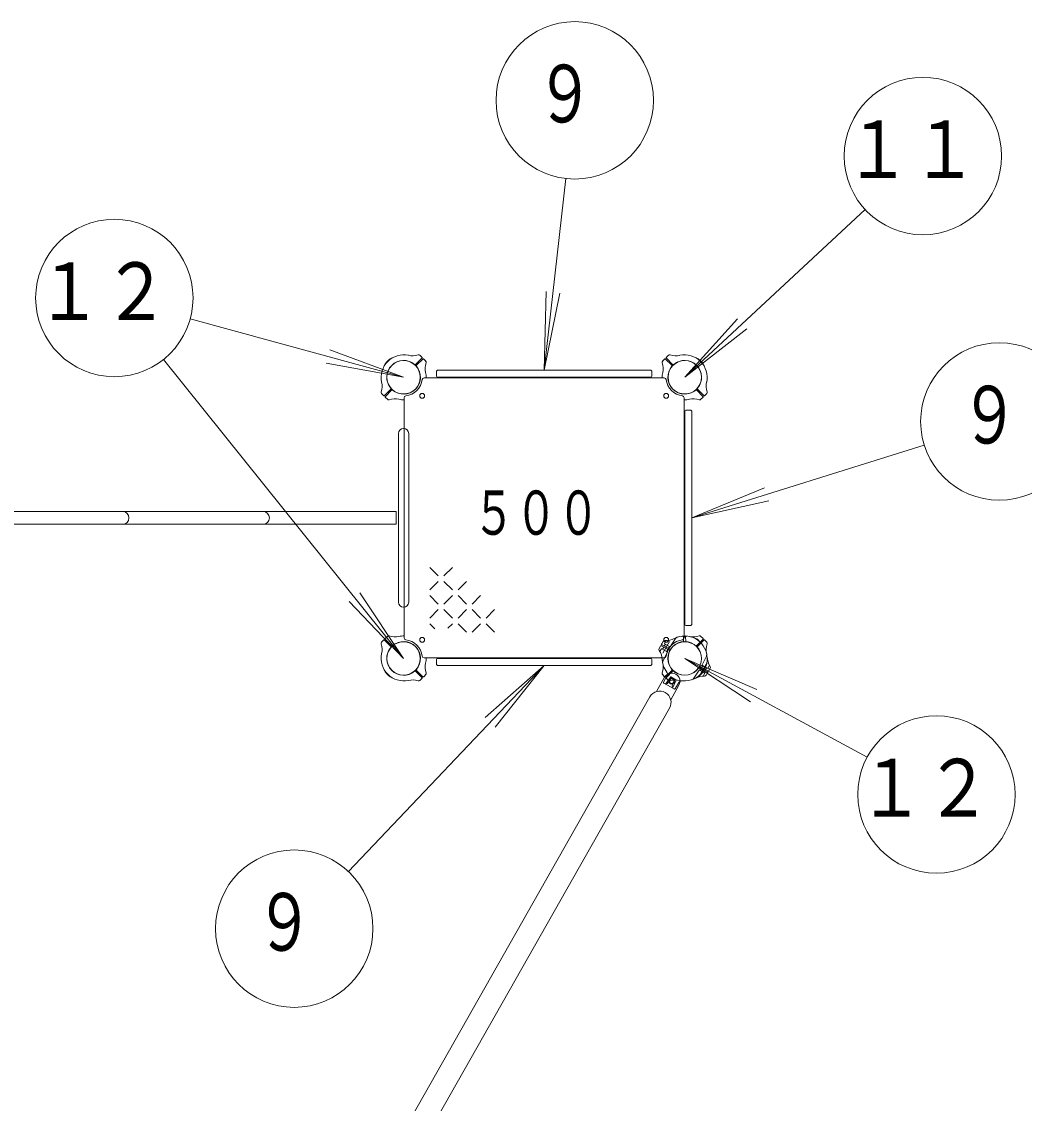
# Model space of a CAD drawing. Units: millimetres on the paper, scale 1:70. Extents: x 0 to 420, y -297 to 594.
# Drawn here: x 123.42 to 161.64, y 403.16 to 444.39 of the extents above; entities that cross this region are included whole.
import ezdxf
from ezdxf.enums import TextEntityAlignment as Align

# ---------------------------------------------------------------- set-up
doc = ezdxf.new("R2010")
doc.units = ezdxf.units.MM
doc.linetypes.add('USER1', pattern=[50.8, 31.75, -6.35, 6.35, -6.35])
doc.linetypes.add('USER3', pattern=[19.05, 12.7, -6.35])
doc.layers.add('LY_3', color=7, linetype='Continuous', lineweight=18)
doc.styles.add('ＭＳ ゴシック', font='')
doc.styles.get('ＭＳ ゴシック').set_extended_font_data('MS Gothic')

msp = doc.modelspace()

# ---------------------------------------------------------------- linework, layer by layer
at = {"layer": 'LY_3'}
for p, q in [((144.164, 438.41), (143.336, 431.106)), ((155.574, 437.227), (148.693, 430.835)), ((143.336, 431.106), (143.413, 434.105)), ((143.336, 431.106), (143.932, 434.046)), ((129.844, 433.065), (137.978, 430.835)), ((148.693, 430.835), (150.705, 433.06)), ((148.693, 430.835), (151.06, 432.677)), ((137.978, 430.835), (135.165, 431.877)), ((128.829, 431.519), (137.978, 420.121)), ((137.978, 430.835), (135.027, 431.373)), ((157.825, 428.254), (148.964, 425.478)), ((148.964, 425.478), (151.738, 426.621)), ((148.964, 425.478), (151.894, 426.122)), ((139.301, 423.265), (138.98, 423.586)), ((139.837, 423.586), (139.516, 423.265)), ((139.301, 423.051), (138.98, 422.729)), ((139.837, 422.729), (139.516, 423.051)), ((140.373, 423.051), (140.051, 422.729)), ((137.978, 420.121), (136.312, 422.615)), ((137.978, 420.121), (135.904, 422.288)), ((139.301, 422.194), (138.98, 422.515)), ((139.837, 422.515), (139.516, 422.194)), ((140.373, 422.194), (140.051, 422.515)), ((140.908, 422.515), (140.587, 422.194)), ((139.301, 421.979), (138.98, 421.658)), ((139.837, 421.658), (139.516, 421.979)), ((140.373, 421.979), (140.051, 421.658)), ((140.908, 421.658), (140.587, 421.979)), ((141.444, 421.979), (141.123, 421.658)), ((139.171, 421.253), (138.98, 421.444)), ((139.837, 421.444), (139.666, 421.273)), ((140.373, 421.122), (140.051, 421.444)), ((140.908, 421.444), (140.587, 421.122)), ((141.444, 421.122), (141.123, 421.444)), ((135.875, 411.996), (143.336, 419.849)), ((143.336, 419.849), (141.087, 417.863)), ((143.336, 419.849), (141.467, 417.503)), ((148.693, 420.121), (151.198, 418.47)), ((148.693, 420.121), (151.446, 418.93)), ((155.651, 416.361), (148.693, 420.121))]:
    msp.add_line(p, q, dxfattribs=at)
at = {"layer": 'LY_3', "lineweight": 9}
for p, q in [((138.674, 431.603), (138.592, 431.679)), ((147.997, 431.603), (148.079, 431.679)), ((137.28, 431.332), (137.278, 431.333)), ((137.482, 431.534), (137.48, 431.535)), ((138.437, 431.324), (138.675, 431.562)), ((138.467, 431.293), (138.705, 431.531)), ((138.746, 431.53), (138.823, 431.448)), ((147.925, 431.53), (147.848, 431.448)), ((148.204, 431.293), (147.966, 431.531)), ((148.234, 431.324), (147.996, 431.562)), ((149.189, 431.534), (149.191, 431.535)), ((149.391, 431.332), (149.393, 431.333)), ((139.228, 431.035), (139.228, 430.906)), ((147.371, 431.106), (139.3, 431.106)), ((147.443, 431.035), (147.443, 430.906)), ((143.336, 430.813), (138.759, 430.813)), ((147.371, 430.835), (139.3, 430.835)), ((143.336, 430.813), (147.912, 430.813)), ((137.211, 430.139), (137.14, 430.215)), ((137.49, 430.377), (137.252, 430.139)), ((137.52, 430.346), (137.282, 430.108)), ((137.283, 430.067), (137.359, 429.996)), ((138, 425.478), (138, 430.055)), ((148.671, 425.478), (148.671, 430.055)), ((149.151, 430.346), (149.389, 430.108)), ((149.181, 430.377), (149.419, 430.139)), ((149.388, 430.067), (149.312, 429.996)), ((149.46, 430.139), (149.531, 430.215)), ((148.693, 421.442), (148.693, 429.513)), ((148.893, 429.585), (148.764, 429.585)), ((148.964, 421.442), (148.964, 429.513)), ((137.784, 422.263), (137.784, 428.692)), ((138.173, 422.263), (138.173, 428.692)), ((137.693, 425.721), (106.121, 425.721)), ((137.693, 425.721), (137.693, 425.235)), ((137.693, 425.235), (106.121, 425.235)), ((138, 425.478), (138, 420.901)), ((148.671, 425.478), (148.671, 420.901)), ((148.893, 421.371), (148.764, 421.371)), ((137.283, 420.888), (137.359, 420.959)), ((149.388, 420.888), (149.312, 420.959)), ((137.211, 420.816), (137.14, 420.74)), ((137.49, 420.579), (137.252, 420.817)), ((137.52, 420.609), (137.282, 420.847)), ((147.768, 420.587), (147.719, 420.495)), ((148.1, 420.432), (147.807, 420.598)), ((147.818, 420.676), (147.877, 420.771)), ((148.121, 420.47), (147.828, 420.636)), ((148.985, 420.926), (148.987, 420.928)), ((149.151, 420.609), (149.389, 420.847)), ((149.181, 420.579), (149.419, 420.817)), ((149.234, 420.785), (149.235, 420.787)), ((149.46, 420.816), (149.531, 420.74)), ((143.336, 420.142), (138.759, 420.142)), ((143.336, 420.142), (147.912, 420.142)), ((139.228, 419.921), (139.228, 420.049)), ((139.3, 420.121), (147.371, 420.121)), ((139.3, 419.849), (147.371, 419.849)), ((147.443, 419.921), (147.443, 420.049)), ((149.265, 419.772), (149.557, 419.606)), ((149.322, 419.739), (149.28, 419.664)), ((149.286, 419.809), (149.578, 419.643)), ((149.618, 419.654), (149.666, 419.747)), ((137.28, 419.624), (137.278, 419.622)), ((137.482, 419.422), (137.48, 419.42)), ((138.437, 419.632), (138.675, 419.394)), ((138.467, 419.662), (138.705, 419.424)), ((138.674, 419.353), (138.592, 419.276)), ((138.746, 419.425), (138.823, 419.507)), ((147.614, 418.856), (147.926, 419.406)), ((147.925, 419.425), (147.848, 419.507)), ((147.889, 419.212), (148.017, 419.458)), ((148.204, 419.662), (147.966, 419.424)), ((148.234, 419.632), (147.996, 419.394)), ((147.997, 419.353), (148.079, 419.276)), ((149.242, 419.678), (149.044, 419.368)), ((149.189, 419.422), (149.191, 419.42)), ((149.251, 419.68), (149.457, 419.564)), ((149.391, 419.624), (149.393, 419.622)), ((149.46, 419.554), (149.415, 419.464)), ((149.471, 419.654), (149.429, 419.58)), ((149.567, 419.566), (149.509, 419.47)), ((147.9, 419.174), (148.287, 418.955)), ((148.161, 418.546), (148.473, 419.096)), ((148.325, 418.965), (148.47, 419.2)), ((138.061, 402.255), (147.365, 418.656)), ((138.812, 401.828), (148.117, 418.23))]:
    msp.add_line(p, q, dxfattribs=at)
at = {"layer": 'LY_3', "linetype": 'USER3'}
for p, q in [((148.644, 420.942), (148.611, 420.974)), ((148.729, 420.943), (148.761, 420.975)), ((147.893, 420.55), (147.851, 420.475)), ((147.914, 420.587), (147.957, 420.661)), ((147.925, 420.687), (147.97, 420.777)), ((148.134, 420.561), (147.928, 420.677)), ((148.063, 420.502), (148.106, 420.577)), ((148.143, 420.563), (148.342, 420.874)), ((148.644, 420.942), (148.729, 420.943)), ((148.645, 420.762), (148.644, 420.942)), ((148.731, 420.762), (148.729, 420.943)), ((147.813, 420.489), (147.759, 420.404)), ((148.028, 420.374), (147.823, 420.491)), ((148.031, 420.365), (147.866, 420.036)), ((148.042, 420.465), (148, 420.39)), ((149.354, 419.876), (149.519, 420.206)), ((149.343, 419.776), (149.385, 419.851)), ((149.357, 419.867), (149.563, 419.75)), ((149.492, 419.692), (149.535, 419.766)), ((149.572, 419.753), (149.627, 419.837)), ((148.15, 419.411), (147.959, 419.141)), ((148.193, 419.386), (148.039, 419.169)), ((148.359, 419.3), (148.159, 419.413)), ((148.211, 419.071), (148.319, 419.315)), ((147.998, 419.185), (148.03, 419.167)), ((148.246, 419.044), (148.214, 419.062)), ((148.362, 419.291), (148.228, 418.988))]:
    msp.add_line(p, q, dxfattribs=at)
at = {"layer": 'LY_3', "linetype": 'USER1'}
for p, q in [((147.864, 420.325), (148.115, 420.767)), ((149.293, 419.515), (149.544, 419.957))]:
    msp.add_line(p, q, dxfattribs=at)
at = {"layer": 'LY_3'}
for centre in [(144.502, 441.391), (157.773, 439.268), (126.951, 433.858), (160.688, 429.151), (158.29, 414.935), (133.808, 409.821)]:
    msp.add_circle(centre, 3, dxfattribs=at)
at = {"layer": 'LY_3', "lineweight": 9}
for centre, radius in [((137.978, 430.835), 0.636), ((148.693, 430.835), 0.636), ((138.686, 430.128), 0.0929), ((147.986, 430.128), 0.0929), ((137.978, 420.121), 0.636), ((138.686, 420.828), 0.0929), ((147.986, 420.828), 0.0929), ((148.693, 420.121), 0.643), ((148.693, 420.121), 0.636), ((148.199, 419.251), 0.107), ((148.199, 419.251), 0.0857)]:
    msp.add_circle(centre, radius, dxfattribs=at)
for centre, radius, start, end in [((137.978, 430.835), 0.857, 77.7272, 135), ((138.312, 432.37), 0.714, 257.7272, 287.5412), ((138.549, 431.621), 0.0714, 47, 107.5412), ((148.122, 431.621), 0.0714, 72.4588, 133), ((148.359, 432.37), 0.714, 252.4588, 282.2728), ((148.693, 430.835), 0.857, 45, 102.2728), ((137.978, 430.835), 0.857, 135, 192.2728), ((137.288, 431.343), 0.0143, 143.6269, 225), ((137.978, 430.835), 0.871, 135, 143.6269), ((137.978, 430.835), 0.643, 135, 220.7293), ((137.978, 430.835), 0.871, 126.3731, 135), ((137.47, 431.525), 0.0143, 45, 126.3731), ((137.978, 430.835), 0.643, 49.2707, 135), ((138.417, 431.344), 0.0286, 229.2707, 315), ((138.487, 431.273), 0.0286, 135, 220.7293), ((138.654, 431.582), 0.0286, 315, 47), ((138.725, 431.511), 0.0286, 43, 135), ((139.514, 431.169), 0.714, 162.4588, 192.2728), ((138.765, 431.406), 0.0714, 342.4588, 43), ((147.906, 431.406), 0.0714, 137, 197.5412), ((147.157, 431.169), 0.714, 347.7272, 17.5412), ((147.946, 431.511), 0.0286, 45, 137), ((148.017, 431.582), 0.0286, 133, 225), ((148.184, 431.273), 0.0286, 319.2707, 45), ((148.255, 431.344), 0.0286, 225, 310.7293), ((148.693, 430.835), 0.643, 45, 130.7293), ((148.693, 430.835), 0.643, 319.2707, 45), ((149.201, 431.525), 0.0143, 53.6269, 135), ((148.693, 430.835), 0.871, 45, 53.6269), ((148.693, 430.835), 0.857, 347.7272, 45), ((148.693, 430.835), 0.871, 36.3731, 45), ((149.383, 431.343), 0.0143, 315, 36.3731), ((137.978, 430.835), 0.643, 315, 40.7293), ((137.978, 430.835), 0.857, 358.5675, 12.2728), ((139.3, 431.035), 0.0714, 90, 180), ((139.3, 430.906), 0.0714, 180, 270), ((147.371, 431.035), 0.0714, 0, 90), ((147.371, 430.906), 0.0714, 270, 0), ((148.693, 430.835), 0.857, 167.7272, 181.4325), ((148.693, 430.835), 0.643, 139.2707, 225), ((136.443, 430.501), 0.714, 342.4588, 12.2728), ((137.978, 430.835), 0.714, 276.7872, 353.2128), ((138.759, 430.742), 0.0714, 90, 173.2128), ((147.912, 430.742), 0.0714, 6.7872, 90), ((148.693, 430.835), 0.714, 186.7872, 263.2128), ((150.228, 430.501), 0.714, 167.7272, 197.5412), ((137.192, 430.264), 0.0714, 162.4588, 223), ((137.232, 430.159), 0.0286, 223, 315), ((137.302, 430.088), 0.0286, 135, 227), ((137.47, 430.397), 0.0286, 315, 40.7293), ((137.54, 430.326), 0.0286, 49.2707, 135), ((137.978, 430.835), 0.643, 229.2707, 315), ((138.071, 430.055), 0.0714, 96.7872, 180), ((148.693, 430.835), 0.643, 225, 310.7293), ((148.6, 430.055), 0.0714, 0, 83.2128), ((149.131, 430.326), 0.0286, 45, 130.7293), ((149.202, 430.397), 0.0286, 139.2707, 225), ((149.369, 430.088), 0.0286, 313, 45), ((149.439, 430.159), 0.0286, 225, 317), ((149.479, 430.264), 0.0714, 317, 17.5412), ((137.408, 430.049), 0.0714, 227, 287.5412), ((137.644, 429.299), 0.714, 77.7272, 107.5412), ((137.978, 430.835), 0.857, 257.7272, 271.4325), ((148.693, 430.835), 0.857, 268.5675, 282.2728), ((149.027, 429.299), 0.714, 72.4588, 102.2728), ((149.264, 430.049), 0.0714, 252.4588, 313), ((148.764, 429.513), 0.0714, 90, 180), ((148.893, 429.513), 0.0714, 0, 90), ((137.978, 428.692), 0.194, 0, 180), ((127.264, 425.478), 0.243, 270, 90), ((132.621, 425.478), 0.243, 270, 90), ((137.978, 422.263), 0.194, 180, 0), ((148.764, 421.442), 0.0714, 180, 270), ((148.893, 421.442), 0.0714, 270, 0), ((137.408, 420.907), 0.0714, 72.4588, 133), ((137.644, 421.656), 0.714, 252.4588, 282.2728), ((137.978, 420.121), 0.857, 88.5675, 102.2728), ((148.693, 420.121), 0.857, 60.4343, 117.7071), ((149.027, 421.656), 0.714, 257.7272, 287.5412), ((149.264, 420.907), 0.0714, 47, 107.5412), ((137.192, 420.691), 0.0714, 137, 197.5412), ((136.443, 420.455), 0.714, 347.7272, 17.5412), ((137.232, 420.797), 0.0286, 45, 137), ((137.302, 420.867), 0.0286, 133, 225), ((137.978, 420.121), 0.643, 139.2707, 225), ((137.47, 420.559), 0.0286, 319.2707, 45), ((137.54, 420.629), 0.0286, 225, 310.7293), ((137.978, 420.121), 0.643, 45, 130.7293), ((138.071, 420.901), 0.0714, 180, 263.2128), ((137.978, 420.121), 0.714, 6.7872, 83.2128), ((137.978, 420.121), 0.643, 319.2707, 45), ((147.793, 420.574), 0.0286, 60.4343, 152.4343), ((147.842, 420.661), 0.0286, 148.4343, 240.4343), ((147.933, 420.727), 0.0714, 87.8932, 148.4343), ((147.962, 421.512), 0.714, 267.8931, 297.7071), ((148.693, 420.121), 0.714, 96.7872, 173.2128), ((148.6, 420.901), 0.0714, 276.7872, 0), ((148.999, 420.921), 0.0143, 69.0612, 150.4343), ((148.693, 420.121), 0.871, 60.4343, 69.0612), ((149.131, 420.629), 0.0286, 229.2707, 315), ((148.693, 420.121), 0.857, 315, 60.4343), ((148.693, 420.121), 0.871, 51.8074, 60.4343), ((149.202, 420.559), 0.0286, 135, 220.7293), ((149.223, 420.794), 0.0143, 330.4343, 51.8074), ((149.369, 420.867), 0.0286, 315, 47), ((149.439, 420.797), 0.0286, 43, 135), ((150.228, 420.455), 0.714, 162.4588, 192.2728), ((149.479, 420.691), 0.0714, 342.4588, 43), ((137.978, 420.121), 0.857, 167.7272, 225), ((138.759, 420.213), 0.0714, 186.7872, 270), ((137.978, 420.121), 0.857, 347.7272, 1.4325), ((147.783, 420.462), 0.0714, 152.4343, 212.9755), ((147.124, 420.034), 0.714, 3.1615, 32.9755), ((148.693, 420.121), 0.857, 178.5675, 217.3019), ((147.912, 420.213), 0.0714, 270, 353.2128), ((148.086, 420.408), 0.0286, 334.705, 60.4343), ((148.135, 420.495), 0.0286, 240.4343, 326.1637), ((150.262, 420.207), 0.714, 183.1615, 212.9755), ((139.514, 419.787), 0.714, 167.7272, 197.5412), ((139.3, 420.049), 0.0714, 90, 180), ((139.3, 419.921), 0.0714, 180, 270), ((147.371, 420.049), 0.0714, 0, 90), ((147.371, 419.921), 0.0714, 270, 0), ((147.157, 419.787), 0.714, 342.4588, 12.2728), ((149.25, 419.747), 0.0286, 60.4343, 146.1636), ((149.3, 419.834), 0.0286, 154.705, 240.4343), ((149.603, 419.78), 0.0714, 332.4343, 32.9755), ((137.288, 419.612), 0.0143, 135, 216.3731), ((137.978, 420.121), 0.871, 216.3731, 225), ((137.978, 420.121), 0.871, 225, 233.6269), ((137.978, 420.121), 0.857, 225, 282.2728), ((137.47, 419.43), 0.0143, 233.6269, 315), ((137.978, 420.121), 0.643, 225, 310.7293), ((138.417, 419.612), 0.0286, 45, 130.7293), ((138.487, 419.683), 0.0286, 139.2707, 225), ((138.654, 419.374), 0.0286, 313, 45), ((138.725, 419.445), 0.0286, 225, 317), ((138.765, 419.55), 0.0714, 317, 17.5412), ((147.906, 419.55), 0.0714, 162.4588, 223), ((147.946, 419.445), 0.0286, 223, 315), ((148.199, 419.251), 0.314, 330.4343, 150.4343), ((148.017, 419.374), 0.0286, 135, 227), ((147.89, 419.524), 0.143, 332.4343, 36.6437), ((148.184, 419.683), 0.0286, 315, 40.7293), ((148.255, 419.612), 0.0286, 49.2707, 135), ((148.693, 420.121), 0.857, 257.7272, 315), ((148.923, 419.445), 0.143, 288.8337, 327.4343), ((149.423, 418.729), 0.714, 87.8932, 117.7071), ((149.201, 419.43), 0.0143, 225, 306.3731), ((148.693, 420.121), 0.871, 306.3731, 315), ((149.248, 419.674), 0.0071, 60.4343, 147.4343), ((148.693, 420.121), 0.871, 315, 323.6269), ((149.383, 419.612), 0.0143, 323.6269, 45), ((149.428, 419.458), 0.0143, 153.4343, 269.6534), ((149.452, 419.515), 0.0714, 267.8931, 328.4343), ((149.454, 419.558), 0.0071, 333.4343, 60.4343), ((149.543, 419.581), 0.0286, 328.4343, 60.4343), ((149.592, 419.668), 0.0286, 240.4343, 332.4343), ((138.312, 418.585), 0.714, 72.4588, 102.2728), ((138.549, 419.334), 0.0714, 252.4588, 313), ((147.914, 419.199), 0.0286, 152.4343, 240.4343), ((148.122, 419.334), 0.0714, 227, 287.5412), ((148.359, 418.585), 0.714, 77.7272, 107.5412), ((148.301, 418.98), 0.0286, 240.4343, 328.4343), ((148.592, 419.126), 0.143, 84.2249, 148.4343), ((147.741, 418.443), 0.432, 330.4343, 150.4343)]:
    msp.add_arc(centre, radius, start, end, dxfattribs=at)
at = {"layer": 'LY_3', "linetype": 'USER3'}
for centre, radius, start, end in [((147.932, 420.684), 0.0071, 153.4343, 240.4343), ((147.958, 420.783), 0.0143, 333.4343, 89.6534), ((148.137, 420.567), 0.0071, 240.4343, 327.4343), ((148.462, 420.797), 0.143, 108.8337, 147.4343), ((147.747, 420.412), 0.0143, 211.2152, 327.4343), ((147.819, 420.485), 0.0071, 60.4343, 147.4343), ((148.025, 420.368), 0.0071, 333.4343, 60.4343), ((149.391, 420.27), 0.143, 333.4343, 12.0349), ((147.994, 419.972), 0.143, 153.4343, 192.0349), ((149.361, 419.873), 0.0071, 153.4343, 240.4343), ((149.566, 419.756), 0.0071, 240.4343, 327.4343), ((149.639, 419.83), 0.0143, 31.2153, 147.4343), ((148.156, 419.407), 0.0071, 60.4343, 144.7237), ((148.199, 419.382), 0.0071, 60.4343, 144.7237), ((148.312, 419.318), 0.0071, 336.1449, 60.4343), ((147.994, 419.179), 0.0071, 60.4343, 144.7237), ((148.033, 419.173), 0.0071, 240.4343, 324.7237), ((148.217, 419.068), 0.0071, 156.1449, 240.4343), ((148.243, 419.038), 0.0071, 336.1449, 60.4343), ((148.356, 419.294), 0.0071, 336.1449, 60.4343)]:
    msp.add_arc(centre, radius, start, end, dxfattribs=at)

# ---------------------------------------------------------------- texts
at = {"layer": 'LY_3', "style": 'ＭＳ ゴシック'}
for s, height, width, p in [('９', 2.199, 0.75, (143.002, 439.891)), ('１１', 2.199, 0.85, (154.773, 437.768)), ('１２', 2.199, 0.85, (123.951, 432.358)), ('９', 2.199, 0.75, (159.188, 427.651)), ('５００', 1.686, 0.7, (140.613, 424.328)), ('１２', 2.199, 0.85, (155.29, 413.435)), ('９', 2.199, 0.75, (132.308, 408.321))]:
    msp.add_text(s, height=height, dxfattribs=dict(at, width=width)).set_placement(p, align=Align.BOTTOM_LEFT)

doc.saveas('drawing.dxf')
